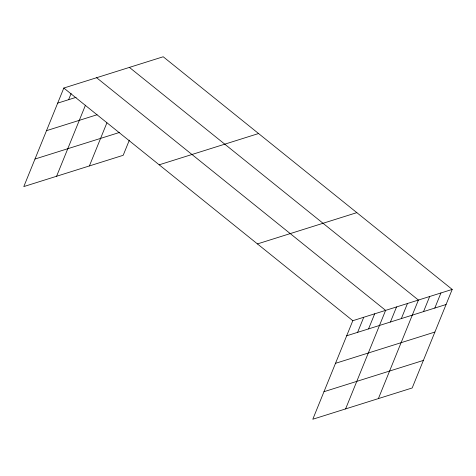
<?xml version="1.0" encoding="UTF-8"?>
<svg xmlns="http://www.w3.org/2000/svg" width="476" height="476" viewBox="0 0 476 476"><rect width="100%" height="100%" fill="white"/><g stroke="black" fill="none" stroke-linecap="round" stroke-linejoin="round"><path stroke-width="0.71" d="M452.2 289.42L352.811 320.699L312.797 419.237L412.186 387.964L452.2 289.42L163.203 56.763L63.814 88.036L23.8 186.58L123.189 155.301L129.341 140.152M68.621 99.686L71.126 93.516M56.596 176.257L85.454 105.196M89.399 165.934L106.892 122.862M357.613 332.349L363.741 317.26M368.549 328.91L374.677 313.821M345.594 408.92L385.608 310.376L96.61 77.719M390.415 322.026L396.544 306.937M401.345 318.587L407.474 303.498M378.396 398.596L418.41 300.058L129.412 67.396M423.545 311.601L429.673 296.512M434.808 308.055L440.937 292.966M57.685 103.125L76.136 97.324M46.505 130.668L97.068 114.752M34.98 159.038L119.589 132.417M159.18 164.815L258.575 133.536M257.439 243.92L356.833 212.641M346.683 335.788L446.072 304.509M335.503 363.331L434.891 332.052M323.977 391.7L423.366 360.421M63.814 88.036L352.811 320.699"/></g></svg>
